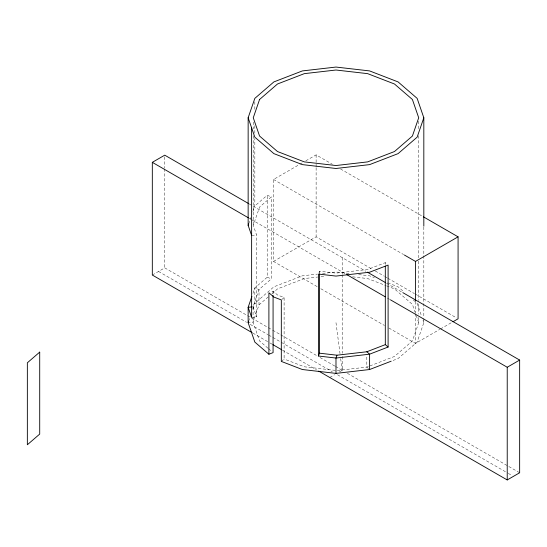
<?xml version="1.0" encoding="UTF-8"?>
<svg xmlns="http://www.w3.org/2000/svg" width="547" height="547" viewBox="0 0 547 547"><rect width="100%" height="100%" fill="white"/><g stroke="black" fill="none" stroke-linecap="round" stroke-linejoin="round"><path stroke-width="0.41" stroke-dasharray="2.73 2.05" d="M248.687 223.819L250.827 217.603M252.967 211.395L254.834 205.959L254.834 138.5M251.627 317.431L256.55 316.863L256.55 234.902L253.268 225.371L259.565 207.094L271.374 196.886L267.203 195.279L254.834 205.959M252.967 293.356L254.834 287.927L267.203 277.24L267.203 195.279M267.927 348.179L259.565 340.952L253.07 322.115L253.07 306.764L259.011 289.534L271.374 278.854L271.374 196.886M248.687 321.123L250.287 316.467M252.967 308.706L254.834 303.27L254.834 287.927L259.011 289.534L259.011 304.877L253.07 322.115L248.147 322.675M318.983 272.652L319.475 271.23L335.988 273.124L367.639 269.486L385.314 262.669L386.989 264.119M418.701 317.554L418.701 322.675L412.404 340.952L394.476 356.446L369.122 366.223M423.822 318.409L423.822 322.675L417.135 342.08L398.093 358.538L391.946 360.904M268.283 296.871L259.011 304.877L254.834 303.27L273.876 286.819L302.375 275.825L317.499 274.088M271.982 293.671L277.493 288.905L304.33 278.553L317.657 277.028M281.883 299.455L284.112 297.527L277.493 294.977L273.076 291.154L270.293 292.228M281.322 361.41L284.112 358.996L284.112 297.527M317.151 286.614L273.527 261.432L273.527 179.464L299.23 164.626M299.961 164.203L302.163 162.931M305.835 160.811L316.118 154.876L332.385 164.271M152.319 275.038L164.743 267.866L246.813 315.25M273.527 261.432L316.118 236.837L372.309 269.281M329.773 377.492L334.607 374.702M339.434 371.912L342.196 370.319L342.196 354.094M388.876 328.022L415.488 343.393L439.72 329.403M440.458 328.979L452.205 322.197M368.35 366.524L366.811 367.119L336.966 370.545M251.627 235.463L256.55 234.902M322.539 273.507L335.988 271.968L349.43 273.507M320.993 276.645L325.157 276.167M358.675 274.573L369.601 275.825L374.346 277.657M352.644 276.837L367.639 278.553L385.792 285.561M335.297 370.353L304.33 366.798L284.112 358.996M387.802 282.847L398.093 286.819L403.809 291.756M386.585 285.862L394.476 288.905L412.404 304.399L415.146 312.344M267.203 277.24L271.374 278.854M340.514 168.961L422.592 216.345M273.527 179.464L403.659 254.594M375.269 270.991L384.138 276.112M384.883 276.543L387.098 277.821M387.837 278.245L414.455 293.616M415.194 294.04L456.601 317.951M249.035 203.833L365.854 271.278M386.558 283.23L402.086 292.194M249.179 218.26L250.656 219.115M251.401 219.538L346.039 274.184M387.447 298.088L389.662 299.366M320.85 288.748L384.438 325.458M247.552 315.674L271.955 329.766M272.693 330.19L280.085 334.456M280.823 334.887L317.055 355.803M320.016 357.512L334.805 366.052M335.543 366.476L343.673 371.174M347.372 373.307L519.65 472.772M158.534 271.449L246.519 322.251M250.218 324.385L267.962 334.627M268.7 335.058L280.529 341.889M281.267 342.313L332.289 371.769M337.465 374.757L507.527 472.943M508.266 473.367L511.958 475.5M252.878 333.096L269.145 342.484M269.883 342.914L272.098 344.193M282.45 350.169L316.467 369.806M413.327 299.982L417.135 303.27L421.682 316.467M368.48 368.562L366.811 367.119L366.811 355.181M268.57 348.733L271.784 351.516M423.016 320.351L423.822 322.675M416.24 315.523L418.701 322.675M253.07 306.764L256.55 316.863M335.988 322.675L340.015 353.601M340.672 358.613L342.196 370.319M423.822 227.053L423.822 317.554M418.701 121.188L418.701 128.866M418.701 135.697L418.701 257.787M418.701 261.206L418.701 300.481M418.701 303.893L418.701 314.142M415.488 301.554L415.488 312.652M415.488 313.506L415.488 343.393M385.314 262.669L385.314 264.379M342.196 257.616L342.196 273.842M342.196 274.697L342.196 353.239M319.475 271.23L319.475 272.939M316.118 154.876L316.118 163.416M316.118 164.271L316.118 166.828M316.118 167.683L316.118 236.837M273.076 291.154L273.076 294.566M254.834 101.776L254.834 110.316M254.834 125.687L254.834 133.372M253.268 122.043L253.268 128.873M253.268 135.704L253.268 225.371M164.743 156.873L164.743 167.97M164.743 168.825L164.743 267.866"/><path stroke-width="0.82" d="M251.627 235.463L248.147 225.371L248.147 117.769L254.834 98.364L273.876 81.913L302.375 70.919L335.988 67.055L369.601 70.919L398.093 81.913L417.135 98.364L423.822 117.769L423.822 226.198M248.147 225.371L248.687 223.819M251.893 296.46L248.147 307.332L248.147 322.675L254.834 342.08L268.898 354.237L273.076 352.624L273.076 295.421M248.147 322.675L248.687 321.123M318.498 356.035L318.498 274.068L335.988 276.078L369.601 272.221L388.103 265.083L388.103 347.044L369.601 354.183L335.988 358.046L318.498 356.035L319.475 353.191L319.475 273.787M388.103 347.044L385.314 344.637L366.811 351.776L336.966 355.201L335.988 358.046L335.988 373.389L302.375 369.526L281.322 361.41L281.322 299.934L273.876 297.062L268.898 292.761L268.898 354.237M423.822 117.769L417.135 137.174L398.093 153.625L369.601 164.62L335.988 168.483L302.375 164.62L273.876 153.625L254.834 137.174L248.147 117.769M252.14 332.665L152.319 275.038L152.319 162.336L164.743 155.163L248.29 203.402M404.397 255.025L415.488 261.425L458.078 236.837L458.078 318.805L452.937 321.773M390.408 299.797L507.226 367.242L519.65 360.07L519.65 472.772L507.226 479.945L318.682 371.085M335.988 373.389L369.601 369.526L391.173 361.205M252.249 306.86L248.147 307.332L251.627 317.431L251.627 127.868M319.475 353.191L336.966 355.201M423.33 216.776L458.078 236.837M367.338 272.132L385.081 282.375M402.824 292.624L519.65 360.07M152.319 162.336L248.441 217.836M346.777 274.608L385.232 296.809M272.844 344.617L281.712 349.745M366.811 351.776L369.601 354.183L369.601 369.526M507.226 367.242L507.226 479.945M415.488 261.425L415.488 300.7M385.314 266.088L385.314 344.637M259.565 99.492L253.268 117.769L259.565 136.046L277.493 151.54L304.33 161.891L335.988 165.529L367.639 161.891L394.476 151.54L412.404 136.046L418.701 117.769L412.404 99.492L394.476 83.999L367.639 73.647L335.988 70.016L304.33 73.647L277.493 83.999L259.565 99.492M39.712 352.111L27.35 362.798L27.35 444.759L39.712 434.079L39.712 352.111"/></g></svg>
